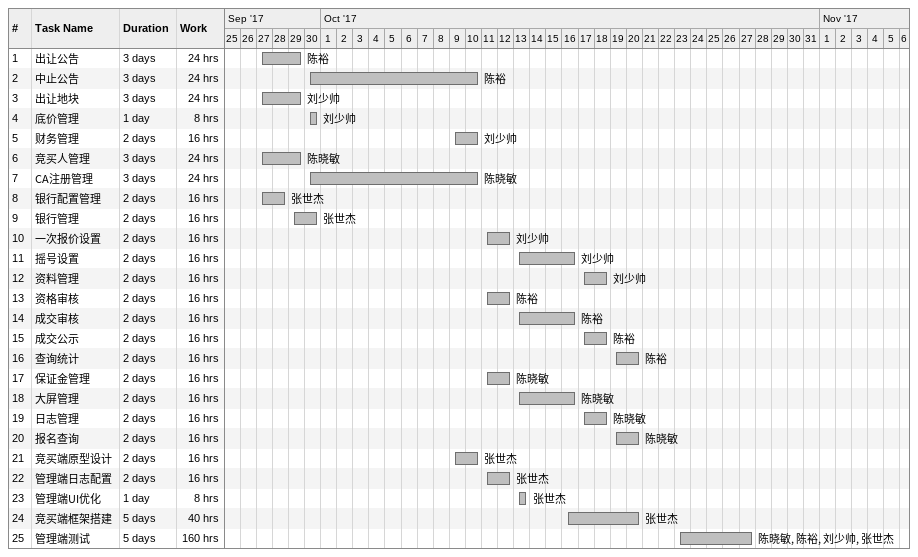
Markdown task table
| ID | Task | Duration | Start | Finish | Resources | Work (h) |
|---|---|---|---|---|---|---|
| 1 | 出让公告 | 3d | 2017-09-27 | 2017-09-29 | 陈裕 | 24 |
| 2 | 中止公告 | 3d | 2017-09-30 | 2017-10-10 | 陈裕 | 24 |
| 3 | 出让地块 | 3d | 2017-09-27 | 2017-09-29 | 刘少帅 | 24 |
| 4 | 底价管理 | 1d | 2017-09-30 | 2017-09-30 | 刘少帅 | 8 |
| 5 | 财务管理 | 2d | 2017-10-09 | 2017-10-10 | 刘少帅 | 16 |
| 6 | 竞买人管理 | 3d | 2017-09-27 | 2017-09-29 | 陈晓敏 | 24 |
| 7 | CA注册管理 | 3d | 2017-09-30 | 2017-10-10 | 陈晓敏 | 24 |
| 8 | 银行配置管理 | 2d | 2017-09-27 | 2017-09-28 | 张世杰 | 16 |
| 9 | 银行管理 | 2d | 2017-09-29 | 2017-09-30 | 张世杰 | 16 |
| 10 | 一次报价设置 | 2d | 2017-10-11 | 2017-10-12 | 刘少帅 | 16 |
| 11 | 摇号设置 | 2d | 2017-10-13 | 2017-10-16 | 刘少帅 | 16 |
| 12 | 资料管理 | 2d | 2017-10-17 | 2017-10-18 | 刘少帅 | 16 |
| 13 | 资格审核 | 2d | 2017-10-11 | 2017-10-12 | 陈裕 | 16 |
| 14 | 成交审核 | 2d | 2017-10-13 | 2017-10-16 | 陈裕 | 16 |
| 15 | 成交公示 | 2d | 2017-10-17 | 2017-10-18 | 陈裕 | 16 |
| 16 | 查询统计 | 2d | 2017-10-19 | 2017-10-20 | 陈裕 | 16 |
| 17 | 保证金管理 | 2d | 2017-10-11 | 2017-10-12 | 陈晓敏 | 16 |
| 18 | 大屏管理 | 2d | 2017-10-13 | 2017-10-16 | 陈晓敏 | 16 |
| 19 | 日志管理 | 2d | 2017-10-17 | 2017-10-18 | 陈晓敏 | 16 |
| 20 | 报名查询 | 2d | 2017-10-19 | 2017-10-20 | 陈晓敏 | 16 |
| 21 | 竞买端原型设计 | 2d | 2017-10-09 | 2017-10-10 | 张世杰 | 16 |
| 22 | 管理端日志配置 | 2d | 2017-10-11 | 2017-10-12 | 张世杰 | 16 |
| 23 | 管理端UI优化 | 1d | 2017-10-13 | 2017-10-13 | 张世杰 | 8 |
| 24 | 竞买端框架搭建 | 5d | 2017-10-16 | 2017-10-20 | 张世杰 | 40 |
| 25 | 管理端测试 | 5d | 2017-10-23 | 2017-10-27 | 陈晓敏, 陈裕, 刘少帅, 张世杰 | 160 |
